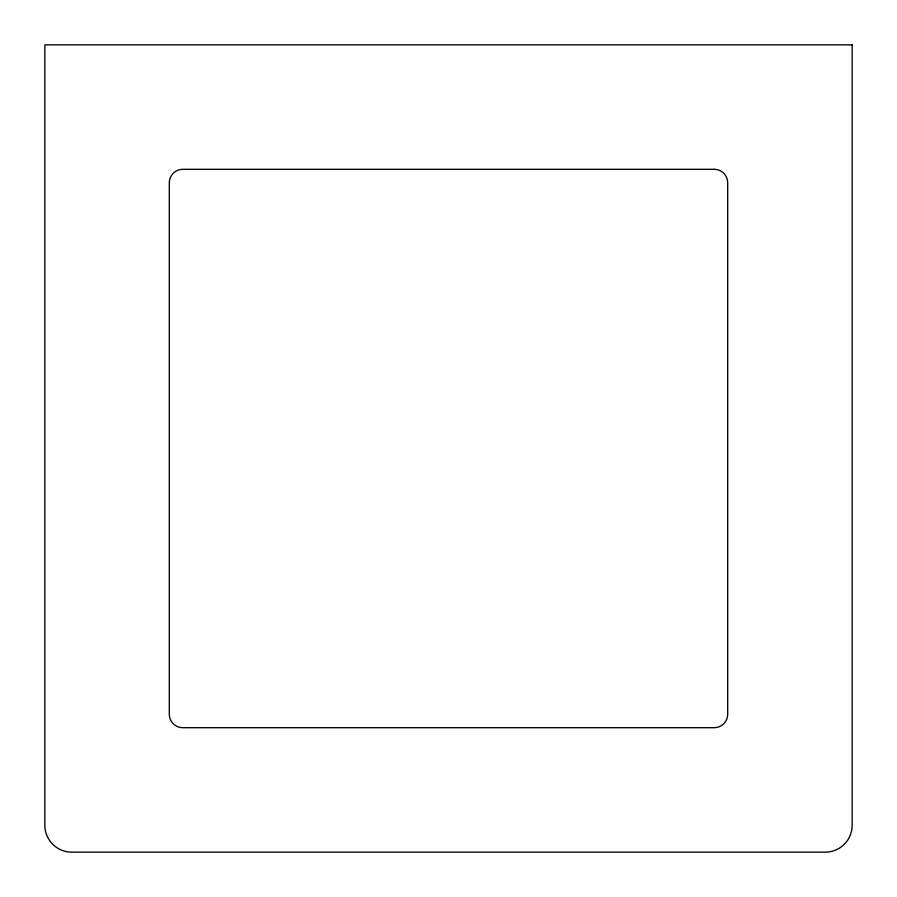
<?xml version="1.0" encoding="UTF-8"?>
<svg xmlns="http://www.w3.org/2000/svg" width="897" height="897" viewBox="0 0 897 897"><rect width="100%" height="100%" fill="white"/><g stroke="black" fill="none" stroke-linecap="round" stroke-linejoin="round"><path stroke-width="1.35" d="M852.15 44.85L44.85 44.85L44.85 825.24A26.91 26.91 0 0 0 71.76 852.15L825.24 852.15A26.91 26.91 0 0 0 852.15 825.24L852.15 44.85M714.236 169.309L182.764 169.309A13.455 13.455 0 0 0 169.309 182.764L169.309 714.236A13.455 13.455 0 0 0 182.764 727.691L714.236 727.691A13.455 13.455 0 0 0 727.691 714.236L727.691 182.764A13.455 13.455 0 0 0 714.236 169.309"/></g></svg>
